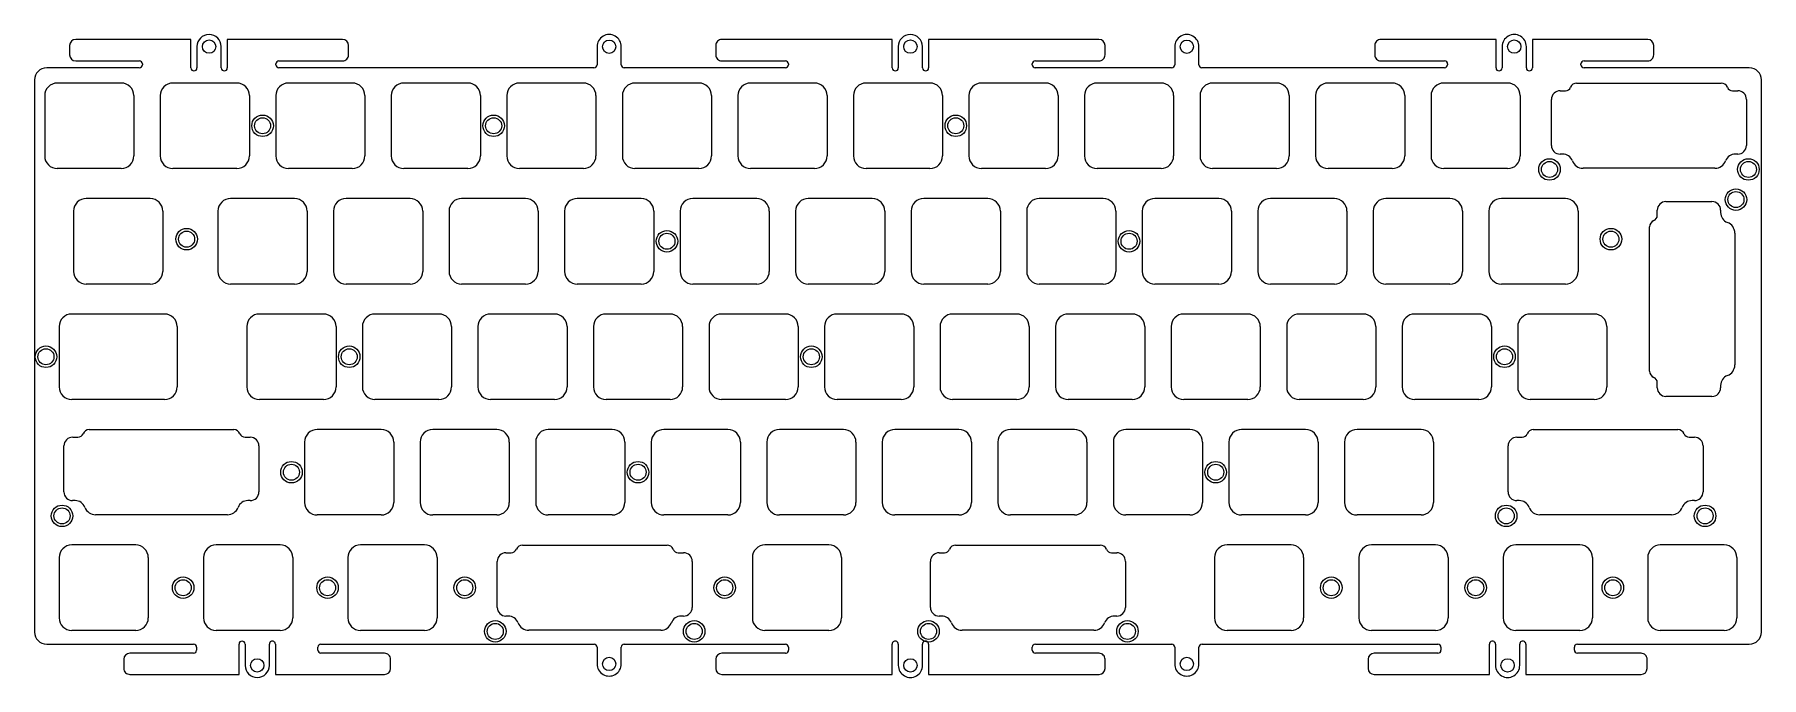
# Model space of a CAD drawing. Header units: millimetres. Extents: x -9 to 276, y -91 to 15.
import ezdxf

# ---------------------------------------------------------------- set-up
doc = ezdxf.new("R2010")
doc.units = ezdxf.units.MM
doc.layers.add('BLACK', color=7, linetype='CONTINUOUS')

msp = doc.modelspace()

# ---------------------------------------------------------------- linework, layer by layer
at = {"layer": 'BLACK', "linetype": 'Continuous'}
for p, q in [((16.758349, 14.254188), (-2.241652, 14.254188)), ((16.758349, 9.554201), (16.758349, 14.254188)), ((22.758349, 14.254188), (22.758349, 9.554201)), ((41.7582, 14.254188), (22.758349, 14.254188)), ((132.391349, 14.254188), (104.303625, 14.254188)), ((132.391349, 9.554201), (132.391349, 14.254188)), ((138.391349, 14.254188), (138.391349, 9.554201)), ((166.4902, 14.254188), (138.391349, 14.254188)), ((231.966349, 14.254188), (212.977625, 14.254188)), ((231.966349, 9.554201), (231.966349, 14.254188)), ((237.966349, 14.254188), (237.966349, 9.554201)), ((256.9662, 14.254188), (237.966349, 14.254188)), ((-3.241651, 13.254189), (-3.241651, 11.704186)), ((17.758349, 13.05419), (17.758349, 9.554201)), ((21.758349, 9.554201), (21.758349, 13.05419)), ((42.758349, 11.7042), (42.758349, 13.262932)), ((83.725094, 13.029757), (83.725094, 10.0642)), ((87.725046, 13.049249), (87.725, 13.049249)), ((87.725046, 10.064175), (87.725046, 13.049249)), ((103.292349, 13.2541), (103.292349, 11.704188)), ((133.391349, 13.05419), (133.391349, 9.554201)), ((137.391349, 9.554201), (137.391349, 13.05419)), ((167.490349, 11.7042), (167.490349, 13.262932)), ((178.975079, 13.031424), (178.975079, 10.0642)), ((182.974954, 10.0642), (182.974954, 13.035636)), ((211.966349, 13.2541), (211.966349, 11.704188)), ((232.966349, 13.0542), (232.966349, 9.554201)), ((236.966349, 9.554201), (236.966349, 13.054188)), ((257.966349, 11.7042), (257.966349, 13.262932)), ((8.253504, 9.564175), (-7.025002, 9.564175)), ((-2.241652, 10.704188), (8.2583, 10.704188)), ((8.758349, 10.197855), (8.758349, 10.0642)), ((30.758349, 10.072701), (30.758349, 10.2042)), ((83.216754, 9.564175), (31.2582, 9.564175)), ((31.266337, 10.704188), (41.758349, 10.704188)), ((114.787504, 9.564175), (88.225, 9.564175)), ((104.2923, 10.704188), (114.7923, 10.704188)), ((115.292349, 10.197855), (115.292349, 10.0642)), ((155.490349, 10.072701), (155.490349, 10.2042)), ((178.46772, 9.564175), (155.9902, 9.564175)), ((155.998337, 10.704188), (166.490349, 10.704188)), ((182.974975, 10.0642), (182.974954, 10.0642)), ((223.461504, 9.564175), (183.475, 9.564175)), ((212.9663, 10.704188), (223.4663, 10.704188)), ((223.966349, 10.197855), (223.966349, 10.0642)), ((245.966349, 10.072701), (245.966349, 10.2042)), ((273.725, 9.564175), (246.4662, 9.564175)), ((246.474337, 10.704188), (256.966349, 10.704188)), ((-9.025, 7.564176), (-9.025, -83.506264)), ((5.275, 7.05), (-5.275001, 7.05)), ((24.325, 7.05), (13.774999, 7.05)), ((43.375, 7.05), (32.824999, 7.05)), ((62.425, 7.05), (51.874999, 7.05)), ((81.475, 7.05), (70.924999, 7.05)), ((100.525, 7.05), (89.974999, 7.05)), ((119.575, 7.05), (109.024999, 7.05)), ((138.625, 7.05), (128.074999, 7.05)), ((157.675, 7.05), (147.124999, 7.05)), ((176.725, 7.05), (166.174999, 7.05)), ((195.775, 7.05), (185.224999, 7.05)), ((214.825, 7.05), (204.274999, 7.05)), ((233.875, 7.05), (223.324999, 7.05)), ((242.536512, 5.77544), (243.390075, 5.77544)), ((243.390075, 5.775452), (243.390075, 5.77544)), ((245.247375, 7.027589), (245.247375, 7.0276)), ((245.247375, 7.0276), (269.102575, 7.0276)), ((270.959775, 5.77544), (271.825375, 5.77544)), ((275.725, -83.5063), (275.725, 7.564175)), ((-7.35, 4.975), (-7.35, -4.975001)), ((7.35, 4.975), (7.35, -4.975)), ((11.7, 4.975), (11.7, -4.975001)), ((26.4, 4.975), (26.4, -4.975)), ((30.75, 4.975), (30.75, -4.975001)), ((45.45, 4.975), (45.45, -4.975)), ((49.8, 4.975), (49.8, -4.975001)), ((64.5, 4.975), (64.5, -4.975)), ((68.85, 4.975), (68.85, -4.975001)), ((83.55, 4.975), (83.55, -4.975)), ((87.9, 4.975), (87.9, -4.975001)), ((102.6, 4.975), (102.6, -4.975)), ((106.95, 4.975), (106.95, -4.975001)), ((121.65, 4.975), (121.65, -4.975)), ((126, 4.975), (126, -4.975001)), ((140.7, 4.975), (140.7, -4.975)), ((145.05, 4.975), (145.05, -4.975001)), ((159.75, 4.975), (159.75, -4.975)), ((164.1, 4.975), (164.1, -4.975001)), ((178.8, 4.975), (178.8, -4.975)), ((183.15, 4.975), (183.15, -4.975001)), ((197.85, 4.975), (197.85, -4.975)), ((202.2, 4.975), (202.2, -4.975001)), ((216.9, 4.975), (216.9, -4.975)), ((221.25, 4.975), (221.25, -4.975001)), ((235.95, 4.975), (235.95, -4.975)), ((241.099485, -3.25044), (241.099485, 4.3503)), ((273.250365, 4.35044), (273.250365, -3.2504)), ((242.928575, -4.67544), (242.524475, -4.67544)), ((271.813458, -4.67544), (271.421325, -4.67544)), ((5.275, -7.05), (-5.275, -7.05)), ((24.325, -7.05), (13.775, -7.05)), ((43.375, -7.05), (32.825, -7.05)), ((62.425, -7.05), (51.875, -7.05)), ((81.475, -7.05), (70.925, -7.05)), ((100.525, -7.05), (89.975, -7.05)), ((119.575, -7.05), (109.025, -7.05)), ((138.625, -7.05), (128.075, -7.05)), ((157.675, -7.05), (147.125, -7.05)), ((176.725, -7.05), (166.175, -7.05)), ((195.775, -7.05), (185.225, -7.05)), ((214.825, -7.05), (204.275, -7.05)), ((233.875, -7.05), (223.325, -7.05)), ((268.050425, -7.01191), (246.299575, -7.01191)), ((-2.587499, -14.075), (-2.587499, -24.025001)), ((10.037501, -12), (-0.5125, -12)), ((12.112501, -14.075), (12.112501, -24.025)), ((21.225, -14.075), (21.225, -24.025001)), ((33.85, -12), (23.299999, -12)), ((35.925, -14.075), (35.925, -24.025)), ((40.275, -14.075), (40.275, -24.025001)), ((52.9, -12), (42.349999, -12)), ((54.975, -14.075), (54.975, -24.025)), ((59.325, -14.075), (59.325, -24.025001)), ((71.95, -12), (61.399999, -12)), ((74.025, -14.075), (74.025, -24.025)), ((78.375, -14.075), (78.375, -24.025001)), ((91, -12), (80.449999, -12)), ((93.075, -14.075), (93.075, -24.025)), ((97.425, -14.075), (97.425, -24.025001)), ((110.05, -12), (99.499999, -12)), ((112.125, -14.075), (112.125, -24.025)), ((116.475, -14.075), (116.475, -24.025001)), ((129.1, -12), (118.549999, -12)), ((131.175, -14.075), (131.175, -24.025)), ((135.525, -14.075), (135.525, -24.025001)), ((148.15, -12), (137.599999, -12)), ((150.225, -14.075), (150.225, -24.025)), ((154.575, -14.075), (154.575, -24.025001)), ((167.2, -12), (156.649999, -12)), ((169.275, -14.075), (169.275, -24.025)), ((173.625, -14.075), (173.625, -24.025001)), ((186.25, -12), (175.699999, -12)), ((188.325, -14.075), (188.325, -24.025)), ((192.675, -14.075), (192.675, -24.025001)), ((205.3, -12), (194.749999, -12)), ((207.375, -14.075), (207.375, -24.025)), ((211.725, -14.075), (211.725, -24.025001)), ((224.35, -12), (213.799999, -12)), ((226.425, -14.075), (226.425, -24.025)), ((230.775, -14.075), (230.775, -24.025001)), ((243.4, -12), (232.849999, -12)), ((245.475, -14.075), (245.475, -24.025)), ((258.54331, -14.790225), (258.54331, -13.924625)), ((259.96831, -12.499635), (267.56915, -12.499635)), ((268.99419, -13.936542), (268.99419, -14.328675)), ((257.29115, -40.502625), (257.29115, -16.647425)), ((271.33066, -17.699575), (271.33066, -39.450425)), ((10.037501, -26.1), (-0.512499, -26.1)), ((33.85, -26.1), (23.3, -26.1)), ((52.9, -26.1), (42.35, -26.1)), ((71.95, -26.1), (61.4, -26.1)), ((91, -26.1), (80.45, -26.1)), ((110.05, -26.1), (99.5, -26.1)), ((129.1, -26.1), (118.55, -26.1)), ((148.15, -26.1), (137.6, -26.1)), ((167.2, -26.1), (156.65, -26.1)), ((186.25, -26.1), (175.7, -26.1)), ((205.3, -26.1), (194.75, -26.1)), ((224.35, -26.1), (213.8, -26.1)), ((243.4, -26.1), (232.85, -26.1)), ((12.41875, -31.05), (-2.893751, -31.05)), ((38.6125, -31.05), (28.062499, -31.05)), ((57.6625, -31.05), (47.112499, -31.05)), ((76.7125, -31.05), (66.162499, -31.05)), ((95.7625, -31.05), (85.212499, -31.05)), ((114.8125, -31.05), (104.262499, -31.05)), ((133.8625, -31.05), (123.312499, -31.05)), ((152.9125, -31.05), (142.362499, -31.05)), ((171.9625, -31.05), (161.412499, -31.05)), ((191.0125, -31.05), (180.462499, -31.05)), ((210.0625, -31.05), (199.512499, -31.05)), ((229.1125, -31.05), (218.562499, -31.05)), ((248.1625, -31.05), (237.612499, -31.05)), ((-4.96875, -33.125), (-4.96875, -43.075001)), ((14.49375, -33.125), (14.49375, -43.075)), ((25.9875, -33.125), (25.9875, -43.075001)), ((40.6875, -33.125), (40.6875, -43.075)), ((45.0375, -33.125), (45.0375, -43.075001)), ((59.7375, -33.125), (59.7375, -43.075)), ((64.0875, -33.125), (64.0875, -43.075001)), ((78.7875, -33.125), (78.7875, -43.075)), ((83.1375, -33.125), (83.1375, -43.075001)), ((97.8375, -33.125), (97.8375, -43.075)), ((102.1875, -33.125), (102.1875, -43.075001)), ((116.8875, -33.125), (116.8875, -43.075)), ((121.2375, -33.125), (121.2375, -43.075001)), ((135.9375, -33.125), (135.9375, -43.075)), ((140.2875, -33.125), (140.2875, -43.075001)), ((154.9875, -33.125), (154.9875, -43.075)), ((159.3375, -33.125), (159.3375, -43.075001)), ((174.0375, -33.125), (174.0375, -43.075)), ((178.3875, -33.125), (178.3875, -43.075001)), ((193.0875, -33.125), (193.0875, -43.075)), ((197.4375, -33.125), (197.4375, -43.075001)), ((212.1375, -33.125), (212.1375, -43.075)), ((216.4875, -33.125), (216.4875, -43.075001)), ((231.1875, -33.125), (231.1875, -43.075)), ((235.5375, -33.125), (235.5375, -43.075001)), ((250.2375, -33.125), (250.2375, -43.075)), ((257.291161, -40.502625), (257.29115, -40.502625)), ((258.543298, -42.359925), (258.54331, -42.359925)), ((258.54331, -43.213488), (258.54331, -42.359925)), ((12.41875, -45.15), (-2.89375, -45.15)), ((38.6125, -45.15), (28.0625, -45.15)), ((57.6625, -45.15), (47.1125, -45.15)), ((76.7125, -45.15), (66.1625, -45.15)), ((95.7625, -45.15), (85.2125, -45.15)), ((114.8125, -45.15), (104.2625, -45.15)), ((133.8625, -45.15), (123.3125, -45.15)), ((152.9125, -45.15), (142.3625, -45.15)), ((171.9625, -45.15), (161.4125, -45.15)), ((191.0125, -45.15), (180.4625, -45.15)), ((210.0625, -45.15), (199.5125, -45.15)), ((229.1125, -45.15), (218.5625, -45.15)), ((248.1625, -45.15), (237.6125, -45.15)), ((267.56919, -44.650515), (259.96845, -44.650515)), ((268.99419, -42.821425), (268.99419, -43.225525)), ((-0.021375, -50.122411), (-0.021375, -50.1224)), ((-0.021375, -50.1224), (23.833825, -50.1224)), ((48.1375, -50.1), (37.587499, -50.1)), ((67.1875, -50.1), (56.637499, -50.1)), ((86.2375, -50.1), (75.687499, -50.1)), ((105.2875, -50.1), (94.737499, -50.1)), ((124.3375, -50.1), (113.787499, -50.1)), ((143.3875, -50.1), (132.837499, -50.1)), ((162.4375, -50.1), (151.887499, -50.1)), ((181.4875, -50.1), (170.937499, -50.1)), ((200.5375, -50.1), (189.987499, -50.1)), ((219.5875, -50.1), (209.037499, -50.1)), ((238.103625, -50.122411), (238.103625, -50.1224)), ((238.103625, -50.1224), (261.958825, -50.1224)), ((-4.169265, -60.40044), (-4.169265, -52.7997)), ((-2.732238, -51.37456), (-1.878675, -51.37456)), ((-1.878675, -51.374548), (-1.878675, -51.37456)), ((25.691025, -51.37456), (26.556625, -51.37456)), ((27.981615, -52.79956), (27.981615, -60.4004)), ((35.5125, -52.175), (35.5125, -62.125001)), ((50.2125, -52.175), (50.2125, -62.125)), ((54.5625, -52.175), (54.5625, -62.125001)), ((69.2625, -52.175), (69.2625, -62.125)), ((73.6125, -52.175), (73.6125, -62.125001)), ((88.3125, -52.175), (88.3125, -62.125)), ((92.6625, -52.175), (92.6625, -62.125001)), ((107.3625, -52.175), (107.3625, -62.125)), ((111.7125, -52.175), (111.7125, -62.125001)), ((126.4125, -52.175), (126.4125, -62.125)), ((130.7625, -52.175), (130.7625, -62.125001)), ((145.4625, -52.175), (145.4625, -62.125)), ((149.8125, -52.175), (149.8125, -62.125001)), ((164.5125, -52.175), (164.5125, -62.125)), ((168.8625, -52.175), (168.8625, -62.125001)), ((183.5625, -52.175), (183.5625, -62.125)), ((187.9125, -52.175), (187.9125, -62.125001)), ((202.6125, -52.175), (202.6125, -62.125)), ((206.9625, -52.175), (206.9625, -62.125001)), ((221.6625, -52.175), (221.6625, -62.125)), ((233.955735, -60.40044), (233.955735, -52.7997)), ((235.392762, -51.37456), (236.246325, -51.37456)), ((236.246325, -51.374548), (236.246325, -51.37456)), ((263.816025, -51.37456), (264.681625, -51.37456)), ((266.106615, -52.79956), (266.106615, -60.4004)), ((-2.340175, -61.82544), (-2.744275, -61.82544)), ((26.544708, -61.82544), (26.152575, -61.82544)), ((235.784825, -61.82544), (235.380725, -61.82544)), ((264.669708, -61.82544), (264.277575, -61.82544)), ((22.781675, -64.16191), (1.030825, -64.16191)), ((48.1375, -64.2), (37.5875, -64.2)), ((67.1875, -64.2), (56.6375, -64.2)), ((86.2375, -64.2), (75.6875, -64.2)), ((105.2875, -64.2), (94.7375, -64.2)), ((124.3375, -64.2), (113.7875, -64.2)), ((143.3875, -64.2), (132.8375, -64.2)), ((162.4375, -64.2), (151.8875, -64.2)), ((181.4875, -64.2), (170.9375, -64.2)), ((200.5375, -64.2), (189.9875, -64.2)), ((219.5875, -64.2), (209.0375, -64.2)), ((260.906675, -64.16191), (239.155825, -64.16191)), ((7.65625, -69.15), (-2.893751, -69.15)), ((31.46875, -69.15), (20.918749, -69.15)), ((55.28125, -69.15), (44.731249, -69.15)), ((68.705262, -70.42456), (69.558825, -70.42456)), ((69.558825, -70.424548), (69.558825, -70.42456)), ((71.416125, -69.172411), (71.416125, -69.1724)), ((71.416125, -69.1724), (95.271325, -69.1724)), ((97.128525, -70.42456), (97.994125, -70.42456)), ((121.95625, -69.15), (111.406249, -69.15)), ((140.142762, -70.42456), (140.996325, -70.42456)), ((140.996325, -70.424548), (140.996325, -70.42456)), ((142.853625, -69.172411), (142.853625, -69.1724)), ((142.853625, -69.1724), (166.708825, -69.1724)), ((168.566025, -70.42456), (169.431625, -70.42456)), ((198.15625, -69.15), (187.606249, -69.15)), ((221.96875, -69.15), (211.418749, -69.15)), ((245.78125, -69.15), (235.231249, -69.15)), ((269.59375, -69.15), (259.043749, -69.15)), ((-4.96875, -71.225), (-4.96875, -81.175001)), ((9.73125, -71.225), (9.73125, -81.175)), ((18.84375, -71.225), (18.84375, -81.175001)), ((33.54375, -71.225), (33.54375, -81.175)), ((42.65625, -71.225), (42.65625, -81.175001)), ((57.35625, -71.225), (57.35625, -81.175)), ((67.268235, -79.45044), (67.268235, -71.8497)), ((99.419115, -71.84956), (99.419115, -79.4504)), ((109.33125, -71.225), (109.33125, -81.175001)), ((124.03125, -71.225), (124.03125, -81.175)), ((138.705735, -79.45044), (138.705735, -71.8497)), ((170.856615, -71.84956), (170.856615, -79.4504)), ((185.53125, -71.225), (185.53125, -81.175001)), ((200.23125, -71.225), (200.23125, -81.175)), ((209.34375, -71.225), (209.34375, -81.175001)), ((224.04375, -71.225), (224.04375, -81.175)), ((233.15625, -71.225), (233.15625, -81.175001)), ((247.85625, -71.225), (247.85625, -81.175)), ((256.96875, -71.225), (256.96875, -81.175001)), ((271.66875, -71.225), (271.66875, -81.175)), ((69.097325, -80.87544), (68.693225, -80.87544)), ((97.982208, -80.87544), (97.590075, -80.87544)), ((140.534825, -80.87544), (140.130725, -80.87544)), ((169.419708, -80.87544), (169.027575, -80.87544)), ((7.65625, -83.25), (-2.89375, -83.25)), ((31.46875, -83.25), (20.91875, -83.25)), ((55.28125, -83.25), (44.73125, -83.25)), ((94.219175, -83.21191), (72.468325, -83.21191)), ((121.95625, -83.25), (111.40625, -83.25)), ((165.656675, -83.21191), (143.905825, -83.21191)), ((198.15625, -83.25), (187.60625, -83.25)), ((221.96875, -83.25), (211.41875, -83.25)), ((245.78125, -83.25), (235.23125, -83.25)), ((269.59375, -83.25), (259.04375, -83.25)), ((-7.025001, -85.506262), (17.1922, -85.506262)), ((5.692064, -88.00537), (5.692064, -89.505371)), ((17.192065, -87.005371), (6.69206, -87.005371)), ((17.692065, -86.014743), (17.692065, -86.5054)), ((24.692064, -90.505371), (24.692064, -85.50538)), ((25.692064, -85.505384), (25.692064, -89.010661)), ((29.692064, -89.00537), (29.692064, -85.505384)), ((30.692064, -85.513399), (30.692064, -90.505371)), ((37.692063, -86.499556), (37.692063, -86.0063)), ((38.1921, -85.506262), (83.2252, -85.506262)), ((48.6921, -87.005371), (38.1921, -87.005371)), ((49.692064, -89.5054), (49.692064, -88.005371)), ((83.725064, -86.014801), (83.725064, -88.761366)), ((87.725076, -88.777236), (87.725076, -86.0063)), ((88.2251, -85.506276), (88.2251, -85.506262)), ((88.2251, -85.506262), (114.7982, -85.506262)), ((103.298064, -88.0054), (103.298064, -89.513546)), ((114.798, -87.005371), (104.294359, -87.005371)), ((115.298064, -86.014801), (115.298064, -86.5054)), ((132.397064, -90.505371), (132.397064, -85.505384)), ((133.397064, -85.513399), (133.397064, -89.005371)), ((137.397064, -89.0054), (137.397064, -85.505384)), ((138.397064, -85.513399), (138.397064, -90.505371)), ((155.496063, -86.499556), (155.496063, -86.0063)), ((155.9961, -85.506262), (178.475, -85.506262)), ((166.4961, -87.005371), (155.9961, -87.005371)), ((167.496064, -89.5054), (167.496064, -88.005371)), ((178.975003, -86.006262), (178.975, -88.777198)), ((182.974954, -88.763784), (182.974954, -86.0063)), ((183.477828, -85.506262), (222.3722, -85.506262)), ((210.872064, -88.0054), (210.872064, -89.513546)), ((222.372065, -87.005371), (211.868359, -87.005371)), ((222.872065, -86.014743), (222.872065, -86.5054)), ((230.872064, -90.505371), (230.872064, -85.505384)), ((231.872064, -85.513399), (231.872064, -89.005371)), ((235.872064, -89.0054), (235.872064, -85.505384)), ((236.872064, -85.513399), (236.872064, -90.505371)), ((244.872063, -86.499556), (244.872063, -86.0063)), ((245.3721, -85.506262), (273.725, -85.506262)), ((255.8721, -87.005371), (245.3721, -87.005371)), ((256.872064, -89.5054), (256.872064, -88.005371)), ((6.69206, -90.505371), (24.692064, -90.505371)), ((30.692064, -90.505371), (48.692064, -90.505371)), ((87.724998, -88.777236), (87.725076, -88.777236)), ((104.2982, -90.505371), (132.397064, -90.505371)), ((138.397064, -90.505371), (166.496064, -90.505371)), ((211.8722, -90.505371), (230.872064, -90.505371)), ((236.872064, -90.505371), (255.872064, -90.505371))]:
    msp.add_line(p, q, dxfattribs=at)
at = {"layer": 'BLACK'}
for centre, radius in [((19.758349, 13.054188), 1.1), ((85.725, 13.049249), 1.1), ((135.391349, 13.054188), 1.1), ((180.975, 13.049249), 1.1), ((234.966349, 13.054188), 1.1), ((28.575, 0), 1.775), ((28.575, 0), 1.325), ((66.675, 0), 1.775), ((66.675, 0), 1.325), ((142.875, 0), 1.775), ((142.875, 0), 1.325), ((240.775, -7.2), 1.775), ((273.575, -7.2), 1.775), ((240.775, -7.2), 1.325), ((273.575, -7.2), 1.325), ((271.51875, -12.175), 1.775), ((271.51875, -12.175), 1.325), ((16.04875, -18.7), 1.775), ((250.9012, -18.7), 1.775), ((16.04875, -18.7), 1.325), ((95.25, -19.05), 1.775), ((95.25, -19.05), 1.325), ((171.45, -19.05), 1.775), ((171.45, -19.05), 1.325), ((250.9012, -18.7), 1.325), ((-7.14375, -38.1), 1.775), ((-7.14375, -38.1), 1.325), ((42.8625, -38.1), 1.775), ((42.8625, -38.1), 1.325), ((119.0625, -38.1), 1.775), ((119.0625, -38.1), 1.325), ((233.35625, -38.1), 1.775), ((233.35625, -38.1), 1.325), ((33.3375, -57.15), 1.775), ((33.3375, -57.15), 1.325), ((90.4875, -57.15), 1.775), ((90.4875, -57.15), 1.325), ((185.7375, -57.15), 1.775), ((185.7375, -57.15), 1.325), ((-4.49375, -64.35), 1.775), ((233.63125, -64.35), 1.775), ((266.43125, -64.35), 1.775), ((-4.49375, -64.35), 1.325), ((233.63125, -64.35), 1.325), ((266.43125, -64.35), 1.325), ((15.478125, -76.2), 1.775), ((15.478125, -76.2), 1.325), ((39.290625, -76.2), 1.775), ((39.290625, -76.2), 1.325), ((61.9125, -76.2), 1.775), ((61.9125, -76.2), 1.325), ((104.775, -76.2), 1.775), ((104.775, -76.2), 1.325), ((204.7875, -76.2), 1.775), ((204.7875, -76.2), 1.325), ((228.6, -76.2), 1.775), ((228.6, -76.2), 1.325), ((251.221875, -76.2), 1.775), ((251.221875, -76.2), 1.325), ((66.94375, -83.4), 1.775), ((66.94375, -83.4), 1.325), ((99.74375, -83.4), 1.775), ((99.74375, -83.4), 1.325), ((138.38125, -83.4), 1.775), ((138.38125, -83.4), 1.325), ((171.18125, -83.4), 1.775), ((171.18125, -83.4), 1.325), ((27.692064, -89.005371), 1.1), ((85.725, -88.777236), 1.1), ((135.397064, -89.005371), 1.1), ((180.975, -88.777236), 1.1), ((233.872064, -89.005371), 1.1)]:
    msp.add_circle(centre, radius, dxfattribs=at)
for centre, radius, start, end in [((-2.24165, 13.25419), 1.000001, 90.00011459, 180.0000573), ((19.758349, 13.054188), 2, 0.0000573, 179.9999427), ((41.75825, 13.254), 1.000188, 0.51170164, 90.00286425), ((85.725, 13.04925), 2.000001, 359.99997135, 180.55844188), ((104.29245, 13.2541), 1.000101, 89.35980265, 180), ((135.391349, 13.054188), 2, 0.0000573, 179.9999427), ((166.49025, 13.254), 1.000188, 0.51170164, 90.00286425), ((180.97495, 13.0492), 1.99995, 359.61142676, 180.50926433), ((212.96645, 13.2541), 1.000101, 89.35980265, 180), ((234.96635, 13.0542), 2.000001, 359.99965623, 180), ((256.96625, 13.254), 1.000188, 0.51170164, 90.00286425), ((-2.24165, 11.7042), 1.000012, 180.00080214, 269.99988541), ((41.75835, 11.7042), 0.999999, 269.9999427, 0), ((104.29225, 11.7041), 0.999912, 179.99495747, 270.00286504), ((166.49035, 11.7042), 0.999999, 269.9999427, 0), ((212.96625, 11.7041), 0.999912, 179.99495747, 270.00286504), ((256.96635, 11.7042), 0.999999, 269.9999427, 0), ((-7.025001, 7.564176), 1.999999, 90.00002865, 180), ((8.25835, 10.0642), 0.499999, 269.44473445, 0), ((8.25825, 10.204), 0.500188, 359.2960097, 89.99427258), ((17.258349, 9.554201), 0.5, 180, 0), ((22.258349, 9.554201), 0.5, 180, 0), ((31.25825, 10.0642), 0.500025, 179.02575814, 269.99427071), ((31.25845, 10.2041), 0.500101, 89.09645032, 179.98854316), ((83.22495, 10.0643), 0.500144, 269.06112636, 359.98854414), ((88.22495, 10.0641), 0.499925, 179.99140398, 270.00573044), ((114.79235, 10.0642), 0.499999, 269.44473445, 0), ((114.79225, 10.204), 0.500188, 359.2960097, 89.99427258), ((132.891349, 9.554201), 0.5, 180, 0), ((137.891349, 9.554201), 0.5, 180, 0), ((155.99025, 10.0642), 0.500025, 179.02575814, 269.99427071), ((155.99045, 10.2041), 0.500101, 89.09645032, 179.98854316), ((178.47495, 10.0643), 0.500129, 269.17176779, 359.9885438), ((183.47505, 10.0642), 0.500025, 180, 269.99427071), ((223.46635, 10.0642), 0.499999, 269.44473445, 0), ((223.46625, 10.204), 0.500188, 359.2960097, 89.99427258), ((232.466349, 9.554201), 0.5, 180, 0), ((237.466349, 9.554201), 0.5, 180, 0), ((246.46625, 10.0642), 0.500025, 179.02575814, 269.99427071), ((246.46645, 10.2041), 0.500101, 89.09645032, 179.98854316), ((273.72495, 7.5642), 1.999975, 359.99928382, 89.99856759), ((-5.275001, 4.975001), 2.074999, 90, 180.00002761), ((5.275, 4.975), 2.075, 0, 90), ((13.774999, 4.975001), 2.074999, 90, 180.00002761), ((24.325, 4.975), 2.075, 0, 90), ((32.824999, 4.975001), 2.074999, 90, 180.00002761), ((43.375, 4.975), 2.075, 0, 90), ((51.875, 4.975), 2.075, 90.00002761, 180), ((62.425, 4.975), 2.075, 0, 90), ((70.924999, 4.975001), 2.074999, 90, 180.00002761), ((81.475, 4.975), 2.075, 0, 90), ((89.975, 4.975), 2.075, 90.00002761, 180), ((100.525, 4.975), 2.075, 0, 90), ((109.024999, 4.975001), 2.074999, 90, 180.00002761), ((119.575, 4.975), 2.075, 0, 90), ((128.075, 4.975), 2.075, 90.00002761, 180), ((138.625, 4.975), 2.075, 0, 90), ((147.125, 4.975), 2.075, 90.00002761, 180), ((157.675, 4.975), 2.075, 0, 90), ((166.175, 4.975), 2.075, 90.00002761, 180), ((176.725, 4.975), 2.075, 0, 90), ((185.225, 4.975), 2.075, 90.00002761, 180), ((195.775, 4.975), 2.075, 0, 90), ((204.275, 4.975), 2.075, 90.00002761, 180), ((214.825, 4.975), 2.075, 0, 90), ((223.324999, 4.975001), 2.074999, 90, 180.00002761), ((233.875, 4.975), 2.075, 0, 90), ((242.524645, 4.350329), 1.42516, 89.52290502, 180.00116589), ((243.390076, 6.7039), 0.928448, 269.99993829, 337.97487728), ((245.247344, 5.952545), 1.075044, 89.99834782, 157.973763), ((269.1026, 5.9527), 1.0749, 22.0204571, 90.00133258), ((270.9598, 6.7039), 0.92846, 202.02452102, 269.99845724), ((271.8254, 4.3505), 1.42494, 359.99758749, 90.00100523), ((-5.275001, -4.975001), 2.074999, 180, 270.00002761), ((5.275, -4.975), 2.075, 270, 0), ((13.774999, -4.975001), 2.074999, 180, 270.00002761), ((24.325, -4.975), 2.075, 270, 0), ((32.824999, -4.975001), 2.074999, 180, 270.00002761), ((43.375, -4.975), 2.075, 270, 0), ((51.875, -4.975), 2.075, 180.00002761, 270), ((62.425, -4.975), 2.075, 270, 0), ((70.924999, -4.975001), 2.074999, 180, 270.00002761), ((81.475, -4.975), 2.075, 270, 0), ((89.975, -4.975), 2.075, 180.00002761, 270), ((100.525, -4.975), 2.075, 270, 0), ((109.024999, -4.975001), 2.074999, 180, 270.00002761), ((119.575, -4.975), 2.075, 270, 0), ((128.075, -4.975), 2.075, 180.00002761, 270), ((138.625, -4.975), 2.075, 270, 0), ((147.125, -4.975), 2.075, 180.00002761, 270), ((157.675, -4.975), 2.075, 270, 0), ((166.175, -4.975), 2.075, 180.00002761, 270), ((176.725, -4.975), 2.075, 270, 0), ((185.225, -4.975), 2.075, 180.00002761, 270), ((195.775, -4.975), 2.075, 270, 0), ((204.275, -4.975), 2.075, 180.00002761, 270), ((214.825, -4.975), 2.075, 270, 0), ((223.324999, -4.975001), 2.074999, 180, 270.00002761), ((233.875, -4.975), 2.075, 270, 0), ((242.524439, -3.250486), 1.424954, 179.99815039, 270.00144752), ((242.928624, -6.400243), 1.724803, 20.54306333, 90.00162772), ((271.42132, -6.40036), 1.72492, 89.99983392, 159.45458763), ((271.82521, -3.25033), 1.425155, 269.52752788, 359.99718578), ((246.299534, -5.136811), 1.875099, 200.54912503, 270.0012528), ((268.05044, -5.13697), 1.87494, 269.99954162, 339.45391569), ((-0.5125, -14.074999), 2.074999, 90, 180.00002761), ((10.037501, -14.075), 2.075, 0, 90), ((23.299999, -14.074999), 2.074999, 90, 180.00002761), ((33.85, -14.075), 2.075, 0, 90), ((42.349999, -14.074999), 2.074999, 90, 180.00002761), ((52.9, -14.075), 2.075, 0, 90), ((61.399999, -14.074999), 2.074999, 90, 180.00002761), ((71.95, -14.075), 2.075, 0, 90), ((80.449999, -14.074999), 2.074999, 90, 180.00002761), ((91, -14.075), 2.075, 0, 90), ((99.499999, -14.074999), 2.074999, 90, 180.00002761), ((110.05, -14.075), 2.075, 0, 90), ((118.549999, -14.074999), 2.074999, 90, 180.00002761), ((129.1, -14.075), 2.075, 0, 90), ((137.599999, -14.074999), 2.074999, 90, 180.00002761), ((148.15, -14.075), 2.075, 0, 90), ((156.649999, -14.074999), 2.074999, 90, 180.00002761), ((167.2, -14.075), 2.075, 0, 90), ((175.699999, -14.074999), 2.074999, 90, 180.00002761), ((186.25, -14.075), 2.075, 0, 90), ((194.749999, -14.074999), 2.074999, 90, 180.00002761), ((205.3, -14.075), 2.075, 0, 90), ((213.799999, -14.074999), 2.074999, 90, 180.00002761), ((224.35, -14.075), 2.075, 0, 90), ((232.849999, -14.074999), 2.074999, 90, 180.00002761), ((243.4, -14.075), 2.075, 0, 90), ((259.96825, -13.9246), 1.42494, 89.99758749, 180.00100523), ((267.56908, -13.92479), 1.425155, 359.52752788, 89.99718578), ((258.36605, -16.6474), 1.0749, 112.0204571, 180.00133258), ((257.61485, -14.7902), 0.92846, 292.02452102, 359.99845724), ((270.71911, -14.32868), 1.72492, 179.99983392, 249.45458763), ((269.45572, -17.69956), 1.87494, 359.99954162, 69.45391569), ((-0.5125, -24.025001), 2.074999, 180, 270.00002761), ((10.037501, -24.025), 2.075, 270, 0), ((23.299999, -24.025001), 2.074999, 180, 270.00002761), ((33.85, -24.025), 2.075, 270, 0), ((42.349999, -24.025001), 2.074999, 180, 270.00002761), ((52.9, -24.025), 2.075, 270, 0), ((61.399999, -24.025001), 2.074999, 180, 270.00002761), ((71.95, -24.025), 2.075, 270, 0), ((80.449999, -24.025001), 2.074999, 180, 270.00002761), ((91, -24.025), 2.075, 270, 0), ((99.499999, -24.025001), 2.074999, 180, 270.00002761), ((110.05, -24.025), 2.075, 270, 0), ((118.549999, -24.025001), 2.074999, 180, 270.00002761), ((129.1, -24.025), 2.075, 270, 0), ((137.599999, -24.025001), 2.074999, 180, 270.00002761), ((148.15, -24.025), 2.075, 270, 0), ((156.649999, -24.025001), 2.074999, 180, 270.00002761), ((167.2, -24.025), 2.075, 270, 0), ((175.699999, -24.025001), 2.074999, 180, 270.00002761), ((186.25, -24.025), 2.075, 270, 0), ((194.749999, -24.025001), 2.074999, 180, 270.00002761), ((205.3, -24.025), 2.075, 270, 0), ((213.799999, -24.025001), 2.074999, 180, 270.00002761), ((224.35, -24.025), 2.075, 270, 0), ((232.849999, -24.025001), 2.074999, 180, 270.00002761), ((243.4, -24.025), 2.075, 270, 0), ((-2.893751, -33.124999), 2.074999, 90, 180.00002761), ((12.41875, -33.125), 2.075, 0, 90), ((28.062499, -33.124999), 2.074999, 90, 180.00002761), ((38.6125, -33.125), 2.075, 0, 90), ((47.112499, -33.124999), 2.074999, 90, 180.00002761), ((57.6625, -33.125), 2.075, 0, 90), ((66.162499, -33.124999), 2.074999, 90, 180.00002761), ((76.7125, -33.125), 2.075, 0, 90), ((85.212499, -33.124999), 2.074999, 90, 180.00002761), ((95.7625, -33.125), 2.075, 0, 90), ((104.262499, -33.124999), 2.074999, 90, 180.00002761), ((114.8125, -33.125), 2.075, 0, 90), ((123.312499, -33.124999), 2.074999, 90, 180.00002761), ((133.8625, -33.125), 2.075, 0, 90), ((142.362499, -33.124999), 2.074999, 90, 180.00002761), ((152.9125, -33.125), 2.075, 0, 90), ((161.412499, -33.124999), 2.074999, 90, 180.00002761), ((171.9625, -33.125), 2.075, 0, 90), ((180.462499, -33.124999), 2.074999, 90, 180.00002761), ((191.0125, -33.125), 2.075, 0, 90), ((199.512499, -33.124999), 2.074999, 90, 180.00002761), ((210.0625, -33.125), 2.075, 0, 90), ((218.562499, -33.124999), 2.074999, 90, 180.00002761), ((229.1125, -33.125), 2.075, 0, 90), ((237.612499, -33.124999), 2.074999, 90, 180.00002761), ((248.1625, -33.125), 2.075, 0, 90), ((269.455561, -39.450466), 1.875099, 290.54912503, 0.0012528), ((258.366205, -40.502656), 1.075044, 179.99834782, 247.973763), ((257.61485, -42.359924), 0.928448, 359.99993829, 67.97487728), ((270.718993, -42.821376), 1.724803, 110.54306333, 180.00162772), ((-2.893751, -43.075001), 2.074999, 180, 270.00002761), ((12.41875, -43.075), 2.075, 270, 0), ((28.062499, -43.075001), 2.074999, 180, 270.00002761), ((38.6125, -43.075), 2.075, 270, 0), ((47.112499, -43.075001), 2.074999, 180, 270.00002761), ((57.6625, -43.075), 2.075, 270, 0), ((66.162499, -43.075001), 2.074999, 180, 270.00002761), ((76.7125, -43.075), 2.075, 270, 0), ((85.212499, -43.075001), 2.074999, 180, 270.00002761), ((95.7625, -43.075), 2.075, 270, 0), ((104.262499, -43.075001), 2.074999, 180, 270.00002761), ((114.8125, -43.075), 2.075, 270, 0), ((123.312499, -43.075001), 2.074999, 180, 270.00002761), ((133.8625, -43.075), 2.075, 270, 0), ((142.362499, -43.075001), 2.074999, 180, 270.00002761), ((152.9125, -43.075), 2.075, 270, 0), ((161.412499, -43.075001), 2.074999, 180, 270.00002761), ((171.9625, -43.075), 2.075, 270, 0), ((180.462499, -43.075001), 2.074999, 180, 270.00002761), ((191.0125, -43.075), 2.075, 270, 0), ((199.512499, -43.075001), 2.074999, 180, 270.00002761), ((210.0625, -43.075), 2.075, 270, 0), ((218.562499, -43.075001), 2.074999, 180, 270.00002761), ((229.1125, -43.075), 2.075, 270, 0), ((237.612499, -43.075001), 2.074999, 180, 270.00002761), ((248.1625, -43.075), 2.075, 270, 0), ((259.968421, -43.225355), 1.42516, 179.52290502, 270.00116589), ((267.569236, -43.225561), 1.424954, 269.99815039, 0.00144752), ((-1.878626, -50.446171), 0.928376, 269.99697591, 337.97782841), ((-0.021476, -51.197351), 1.07494, 89.99461656, 157.97750247), ((23.83379, -51.19739), 1.07499, 22.02370504, 89.99813454), ((25.69105, -50.4461), 0.92846, 202.02452102, 269.99845724), ((37.587499, -52.174999), 2.074999, 90, 180.00002761), ((48.1375, -52.175), 2.075, 0, 90), ((56.637499, -52.174999), 2.074999, 90, 180.00002761), ((67.1875, -52.175), 2.075, 0, 90), ((75.687499, -52.174999), 2.074999, 90, 180.00002761), ((86.2375, -52.175), 2.075, 0, 90), ((94.737499, -52.174999), 2.074999, 90, 180.00002761), ((105.2875, -52.175), 2.075, 0, 90), ((113.787499, -52.174999), 2.074999, 90, 180.00002761), ((124.3375, -52.175), 2.075, 0, 90), ((132.837499, -52.174999), 2.074999, 90, 180.00002761), ((143.3875, -52.175), 2.075, 0, 90), ((151.887499, -52.174999), 2.074999, 90, 180.00002761), ((162.4375, -52.175), 2.075, 0, 90), ((170.937499, -52.174999), 2.074999, 90, 180.00002761), ((181.4875, -52.175), 2.075, 0, 90), ((189.987499, -52.174999), 2.074999, 90, 180.00002761), ((200.5375, -52.175), 2.075, 0, 90), ((209.037499, -52.174999), 2.074999, 90, 180.00002761), ((219.5875, -52.175), 2.075, 0, 90), ((236.246326, -50.4461), 0.928448, 269.99993829, 337.97487728), ((238.103594, -51.197455), 1.075044, 89.99834782, 157.973763), ((261.95885, -51.1973), 1.0749, 22.0204571, 90.00133258), ((263.81605, -50.4461), 0.92846, 202.02452102, 269.99845724), ((-2.744183, -52.799592), 1.425082, 89.51974267, 180.00434217), ((26.55665, -52.7995), 1.42494, 359.99758749, 90.00100523), ((235.380895, -52.799671), 1.42516, 89.52290502, 180.00116589), ((264.68165, -52.7995), 1.42494, 359.99758749, 90.00100523), ((-2.744264, -60.400439), 1.425001, 180.00004021, 269.99955772), ((-2.340199, -63.550348), 1.724908, 20.54547839, 89.9992028), ((26.15258, -63.55038), 1.724936, 90.00016608, 159.45408213), ((26.55649, -60.40036), 1.425125, 269.52631186, 359.99839184), ((37.587499, -62.125001), 2.074999, 180, 270.00002761), ((48.1375, -62.125), 2.075, 270, 0), ((56.637499, -62.125001), 2.074999, 180, 270.00002761), ((67.1875, -62.125), 2.075, 270, 0), ((75.687499, -62.125001), 2.074999, 180, 270.00002761), ((86.2375, -62.125), 2.075, 270, 0), ((94.737499, -62.125001), 2.074999, 180, 270.00002761), ((105.2875, -62.125), 2.075, 270, 0), ((113.787499, -62.125001), 2.074999, 180, 270.00002761), ((124.3375, -62.125), 2.075, 270, 0), ((132.837499, -62.125001), 2.074999, 180, 270.00002761), ((143.3875, -62.125), 2.075, 270, 0), ((151.887499, -62.125001), 2.074999, 180, 270.00002761), ((162.4375, -62.125), 2.075, 270, 0), ((170.937499, -62.125001), 2.074999, 180, 270.00002761), ((181.4875, -62.125), 2.075, 270, 0), ((189.987499, -62.125001), 2.074999, 180, 270.00002761), ((200.5375, -62.125), 2.075, 270, 0), ((209.037499, -62.125001), 2.074999, 180, 270.00002761), ((219.5875, -62.125), 2.075, 270, 0), ((235.380689, -60.400486), 1.424954, 179.99815039, 270.00144752), ((235.784874, -63.550243), 1.724803, 20.54306333, 90.00162772), ((264.27757, -63.55036), 1.72492, 89.99983392, 159.45458763), ((264.68146, -60.40033), 1.425155, 269.52752788, 359.99718578), ((1.030712, -62.286915), 1.874995, 200.54692151, 270.00345303), ((22.78159, -62.28683), 1.875082, 270.0025973, 339.45098232), ((239.155784, -62.286811), 1.875099, 200.54912503, 270.0012528), ((260.90669, -62.28697), 1.87494, 269.99954162, 339.45391569), ((-2.893746, -71.225004), 2.075004, 90.00013806, 179.99988955), ((7.65625, -71.225), 2.075, 0, 90), ((20.918754, -71.225004), 2.075004, 90.00013806, 179.99988955), ((31.46875, -71.225), 2.075, 0, 90), ((44.731254, -71.225004), 2.075004, 90.00013806, 179.99988955), ((55.28125, -71.225), 2.075, 0, 90), ((68.693317, -71.849592), 1.425082, 89.51974267, 180.00434217), ((69.558874, -69.496171), 0.928376, 269.99697591, 337.97782841), ((71.416024, -70.247351), 1.07494, 89.99461656, 157.97750247), ((95.27129, -70.24739), 1.07499, 22.02370504, 89.99813454), ((97.12855, -69.4961), 0.92846, 202.02452102, 269.99845724), ((97.99415, -71.8495), 1.42494, 359.99758749, 90.00100523), ((111.406254, -71.225004), 2.075004, 90.00013806, 179.99988955), ((121.95625, -71.225), 2.075, 0, 90), ((140.130817, -71.849592), 1.425082, 89.51974267, 180.00434217), ((140.996374, -69.496171), 0.928376, 269.99697591, 337.97782841), ((142.853524, -70.247351), 1.07494, 89.99461656, 157.97750247), ((166.70879, -70.24739), 1.07499, 22.02370504, 89.99813454), ((168.56605, -69.4961), 0.92846, 202.02452102, 269.99845724), ((169.43165, -71.8495), 1.42494, 359.99758749, 90.00100523), ((187.606254, -71.225004), 2.075004, 90.00013806, 179.99988955), ((198.15625, -71.225), 2.075, 0, 90), ((211.418754, -71.225004), 2.075004, 90.00013806, 179.99988955), ((221.96875, -71.225), 2.075, 0, 90), ((235.231254, -71.225004), 2.075004, 90.00013806, 179.99988955), ((245.78125, -71.225), 2.075, 0, 90), ((259.043754, -71.225004), 2.075004, 90.00013806, 179.99988955), ((269.59375, -71.225), 2.075, 0, 90), ((68.693236, -79.450439), 1.425001, 180.00004021, 269.99955772), ((97.99399, -79.45036), 1.425125, 269.52631186, 359.99839184), ((140.130736, -79.450439), 1.425001, 180.00004021, 269.99955772), ((169.43149, -79.45036), 1.425125, 269.52631186, 359.99839184), ((-2.893748, -81.174998), 2.075002, 180.00008284, 269.99994478), ((7.65625, -81.175), 2.075, 270, 0), ((20.918752, -81.174998), 2.075002, 180.00008284, 269.99994478), ((31.46875, -81.175), 2.075, 270, 0), ((44.731252, -81.174998), 2.075002, 180.00008284, 269.99994478), ((55.28125, -81.175), 2.075, 270, 0), ((69.097301, -82.600348), 1.724908, 20.54547839, 89.9992028), ((72.468212, -81.336915), 1.874995, 200.54692151, 270.00345303), ((94.21909, -81.33683), 1.875082, 270.0025973, 339.45098232), ((97.59008, -82.60038), 1.724936, 90.00016608, 159.45408213), ((111.406252, -81.174998), 2.075002, 180.00008284, 269.99994478), ((121.95625, -81.175), 2.075, 270, 0), ((140.534801, -82.600348), 1.724908, 20.54547839, 89.9992028), ((143.905712, -81.336915), 1.874995, 200.54692151, 270.00345303), ((165.65659, -81.33683), 1.875082, 270.0025973, 339.45098232), ((169.02758, -82.60038), 1.724936, 90.00016608, 159.45408213), ((187.606252, -81.174998), 2.075002, 180.00008284, 269.99994478), ((198.15625, -81.175), 2.075, 270, 0), ((211.418752, -81.174998), 2.075002, 180.00008284, 269.99994478), ((221.96875, -81.175), 2.075, 270, 0), ((235.231252, -81.174998), 2.075002, 180.00008284, 269.99994478), ((245.78125, -81.175), 2.075, 270, 0), ((259.043752, -81.174998), 2.075002, 180.00008284, 269.99994478), ((269.59375, -81.175), 2.075, 270, 0), ((-7.025001, -83.506263), 1.999999, 180.00002865, 270), ((25.19205, -85.5054), 0.499986, 0.00183341, 179.9977081), ((30.19205, -85.5054), 0.499986, 359.08348596, 179.99816648), ((132.89705, -85.5054), 0.499986, 359.08348596, 179.99816648), ((137.89705, -85.5054), 0.499986, 359.08348596, 179.99816648), ((231.37205, -85.5054), 0.499986, 359.08348596, 179.99816648), ((236.37205, -85.5054), 0.499986, 359.08348596, 179.99816648), ((273.72505, -83.5063), 1.99995, 269.99856758, 0), ((6.69206, -88.00537), 0.999996, 90, 180), ((17.19205, -86.5054), 0.500015, 270.00171897, 0), ((17.19215, -86.0063), 0.500038, 359.03243095, 89.99427086), ((38.19215, -86.5052), 0.500171, 179.35338521, 269.99427238), ((38.19215, -86.0063), 0.500087, 90.00572914, 180), ((48.69215, -88.0053), 0.999929, 359.99593165, 90.00286499), ((83.22515, -86.0063), 0.500038, 359.02578347, 89.99427086), ((88.22515, -86.0063), 0.500074, 90.0057293, 180), ((104.29805, -88.0054), 0.999986, 90.21147163, 180), ((114.79805, -86.5048), 0.500563, 269.99427696, 280.93471203), ((114.79815, -86.0063), 0.500038, 359.02578347, 89.99427086), ((114.79805, -86.5054), 0.500014, 280.94775485, 0), ((155.99615, -86.5052), 0.500171, 179.35338521, 269.99427238), ((155.99615, -86.0063), 0.500087, 90.00572914, 180), ((166.49615, -88.0053), 0.999929, 359.99593165, 90.00286499), ((178.47505, -86.0062), 0.499938, 359.99289466, 90.00573029), ((183.47495, -86.0063), 0.499996, 89.6702342, 180), ((211.87205, -88.0054), 0.999986, 90.21147163, 180), ((222.37205, -86.5054), 0.500015, 270.00171897, 0), ((222.37215, -86.0063), 0.500038, 359.03243095, 89.99427086), ((245.37215, -86.5052), 0.500171, 179.35338521, 269.99427238), ((245.37215, -86.0063), 0.500087, 90.00572914, 180), ((255.87215, -88.0053), 0.999929, 359.99593165, 90.00286499), ((6.69205, -89.5054), 0.999971, 179.9983384, 270.00057297), ((27.69206, -89.00537), 2.000004, 180.15157593, 0), ((48.69205, -89.5054), 1.000014, 270.00080216, 0), ((85.725, -88.77724), 1.999998, 179.5452384, 0.00011459), ((104.29815, -89.5052), 1.000171, 180.47813836, 270.0028643), ((135.39705, -89.0054), 2.000014, 179.99916921, 0), ((166.49605, -89.5054), 1.000014, 270.00080216, 0), ((180.97495, -88.7772), 2.000049, 179.9999427, 0.38433356), ((211.87215, -89.5052), 1.000171, 180.47813836, 270.0028643), ((233.87205, -89.0054), 2.000014, 179.99916921, 0), ((255.87205, -89.5054), 1.000014, 270.00080216, 0)]:
    msp.add_arc(centre, radius, start, end, dxfattribs=at)

doc.saveas('drawing.dxf')
